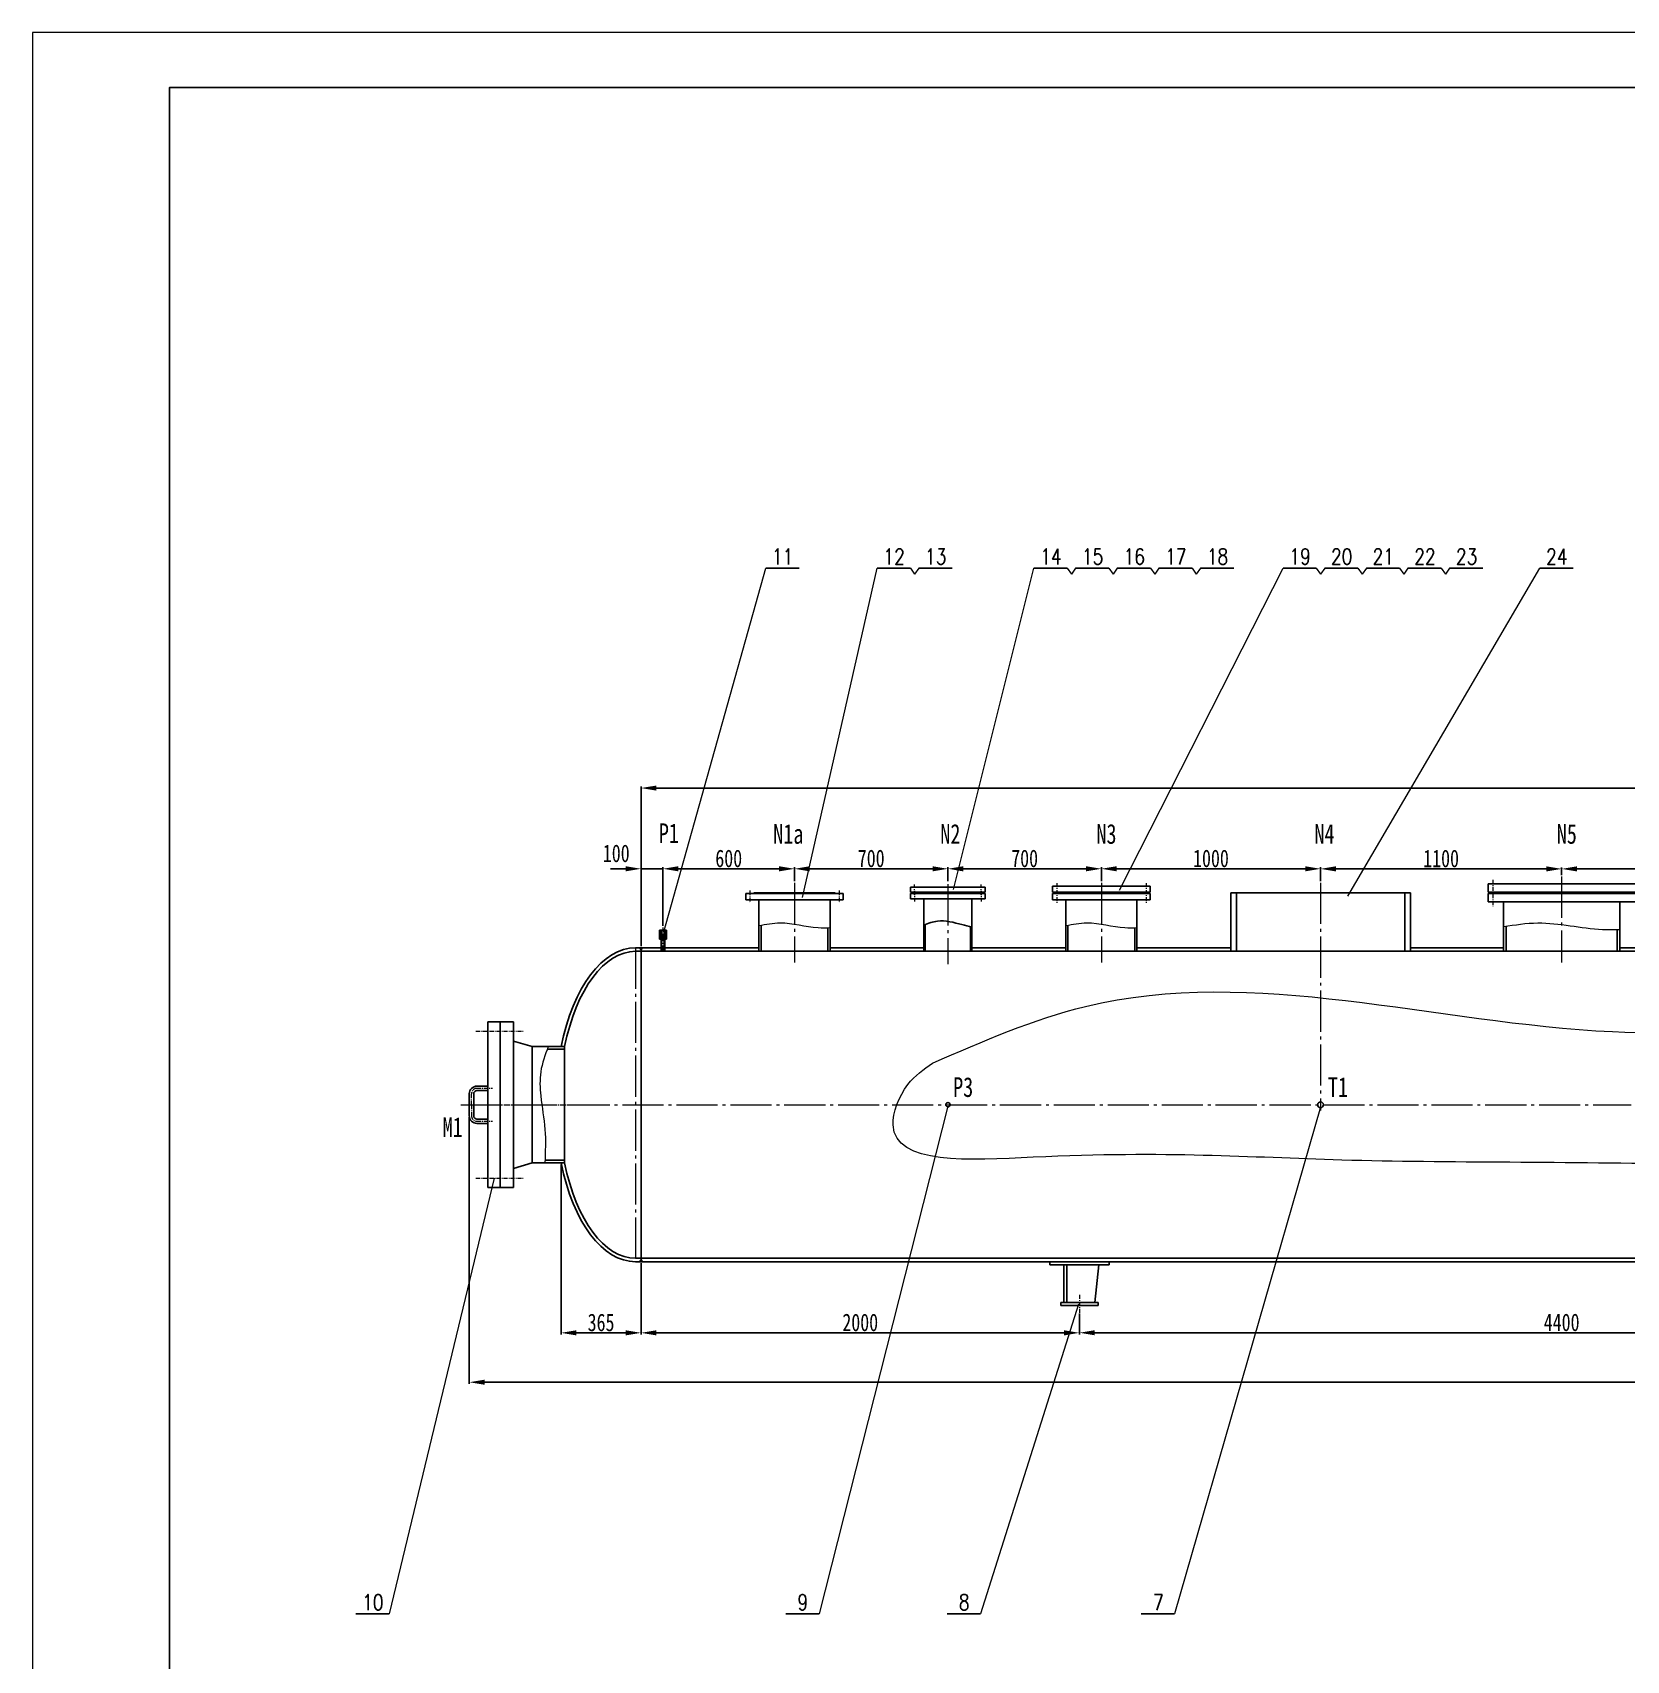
# Model space of a CAD drawing. Header units: millimetres. Extents: x -6371 to 285845, y -148652 to 1396.
# Drawn here: x 264820 to 272091, y -141227 to -133802 of the extents above; entities that cross this region are included whole.
import ezdxf
from ezdxf.enums import TextEntityAlignment as Align

# ---------------------------------------------------------------- set-up
doc = ezdxf.new("R2010")
doc.units = ezdxf.units.MM
doc.header["$LTSCALE"] = 25
doc.header["$PDMODE"] = 1
doc.linetypes.add('ZXX-L', pattern=[3.28, 2.5, -0.3, 0.18, -0.3])
doc.linetypes.add('ZXX-S', pattern=[1.27, 0.75, -0.2, 0.12, -0.2])
doc.layers.get('Defpoints').update_dxf_attribs({"linetype": 'CONTINUOUS'})
for name, color, linetype, lineweight in [('A 粗实线', 1, 'CONTINUOUS', 25), ('B 细实线', 7, 'CONTINUOUS', 15), ('C 文 字', 2, 'CONTINUOUS', 20), ('D 短中心线', 3, 'ZXX-S', 18), ('E 长中心线', 3, 'ZXX-L', 15), ('J 标注尺寸', 2, 'CONTINUOUS', 15)]:
    doc.layers.add(name, color=color, linetype=linetype, lineweight=lineweight)
doc.styles.add('HZTXT', font='SIMFANG.TTF', dxfattribs={"width": 0.75})
doc.styles.add('ROMANC', font='romanc', dxfattribs={"width": 0.7, "height": 6})
doc.dimstyles.new('通用标注4.0', dxfattribs={"dimtxt": 80, "dimasz": 70, "dimexe": 7, "dimexo": 7, "dimgap": 7, "dimtad": 1, "dimdec": 0, "dimzin": 0, "dimdsep": 46, "dimtxsty": 'HZTXT', "dimcen": 7, "dimadec": 0, "dimazin": 0, "dimtfac": 0.375, "dimtdec": 0, "dimtmove": 2, "dimatfit": 3, "dimfxl": 0, "dimtzin": 0, "dimarcsym": 0})

# ---------------------------------------------------------------- blocks, each defined once
blk = doc.blocks.new('*D82')
at = {"layer": 'Defpoints', "color": 0}
for p in [(267695.8, -137616), (267695.8, -137884), (267595.8, -137976.4)]:
    blk.add_point(p, dxfattribs=at)
at = {"layer": 'J 标注尺寸', "color": 0, "lineweight": -2}
for p, q in [((267525.8, -137616), (267455.8, -137616)), ((267595.8, -137969.4), (267595.8, -137609)), ((267595.8, -137616), (267695.8, -137616)), ((267695.8, -137877), (267695.8, -137609)), ((267765.8, -137616), (267835.8, -137616))]:
    blk.add_line(p, q, dxfattribs=at)
at = {"layer": 'J 标注尺寸', "color": 0}
for points in [[(267525.8, -137604.4), (267525.8, -137627.7), (267595.8, -137616)], [(267765.8, -137604.4), (267765.8, -137627.7), (267695.8, -137616)]]:
    blk.add_solid(points, dxfattribs=at)
at = {"layer": 'J 标注尺寸', "color": 0, "insert": (267482.6, -137546), "char_height": 80, "attachment_point": 5, "style": 'HZTXT'}
blk.add_mtext('100', dxfattribs=at)
blk = doc.blocks.new('*D83')
at = {"layer": 'Defpoints', "color": 0}
for p in [(268295.8, -137616.1), (268295.8, -137679.6), (267695.8, -137883)]:
    blk.add_point(p, dxfattribs=at)
at = {"layer": 'J 标注尺寸', "color": 0, "lineweight": -2}
for p, q in [((267695.8, -137876), (267695.8, -137609.1)), ((267765.8, -137616.1), (268225.8, -137616.1)), ((268295.8, -137672.6), (268295.8, -137609.1))]:
    blk.add_line(p, q, dxfattribs=at)
at = {"layer": 'J 标注尺寸', "color": 0}
for points in [[(267765.8, -137604.5), (267765.8, -137627.8), (267695.8, -137616.1)], [(268225.8, -137604.5), (268225.8, -137627.8), (268295.8, -137616.1)]]:
    blk.add_solid(points, dxfattribs=at)
at = {"layer": 'J 标注尺寸', "color": 0, "insert": (267995.8, -137569.1), "char_height": 80, "attachment_point": 5, "style": 'HZTXT'}
blk.add_mtext('600', dxfattribs=at)
blk = doc.blocks.new('*D84')
at = {"layer": 'Defpoints', "color": 0}
for p in [(268995.8, -137616.1), (268295.8, -137679.6), (268995.8, -137679.6)]:
    blk.add_point(p, dxfattribs=at)
at = {"layer": 'J 标注尺寸', "color": 0, "lineweight": -2}
for p, q in [((268295.8, -137672.6), (268295.8, -137609.1)), ((268365.8, -137616.1), (268925.8, -137616.1)), ((268995.8, -137672.6), (268995.8, -137609.1))]:
    blk.add_line(p, q, dxfattribs=at)
at = {"layer": 'J 标注尺寸', "color": 0}
for points in [[(268365.8, -137604.5), (268365.8, -137627.8), (268295.8, -137616.1)], [(268925.8, -137604.5), (268925.8, -137627.8), (268995.8, -137616.1)]]:
    blk.add_solid(points, dxfattribs=at)
at = {"layer": 'J 标注尺寸', "color": 0, "insert": (268645.8, -137569.1), "char_height": 80, "attachment_point": 5, "style": 'HZTXT'}
blk.add_mtext('700', dxfattribs=at)
blk = doc.blocks.new('*D85')
at = {"layer": 'Defpoints', "color": 0}
for p in [(269695.8, -137616.1), (268995.8, -137679.6), (269695.8, -137679.6)]:
    blk.add_point(p, dxfattribs=at)
at = {"layer": 'J 标注尺寸', "color": 0, "lineweight": -2}
for p, q in [((268995.8, -137672.6), (268995.8, -137609.1)), ((269065.8, -137616.1), (269625.8, -137616.1)), ((269695.8, -137672.6), (269695.8, -137609.1))]:
    blk.add_line(p, q, dxfattribs=at)
at = {"layer": 'J 标注尺寸', "color": 0}
for points in [[(269065.8, -137604.5), (269065.8, -137627.8), (268995.8, -137616.1)], [(269625.8, -137604.5), (269625.8, -137627.8), (269695.8, -137616.1)]]:
    blk.add_solid(points, dxfattribs=at)
at = {"layer": 'J 标注尺寸', "color": 0, "insert": (269345.8, -137569.1), "char_height": 80, "attachment_point": 5, "style": 'HZTXT'}
blk.add_mtext('700', dxfattribs=at)
blk = doc.blocks.new('*D86')
at = {"layer": 'Defpoints', "color": 0}
for p in [(270695.8, -137616.1), (269695.8, -137676.6), (270695.8, -137679.6)]:
    blk.add_point(p, dxfattribs=at)
at = {"layer": 'J 标注尺寸', "color": 0, "lineweight": -2}
for p, q in [((269695.8, -137669.6), (269695.8, -137609.1)), ((269765.8, -137616.1), (270625.8, -137616.1)), ((270695.8, -137672.6), (270695.8, -137609.1))]:
    blk.add_line(p, q, dxfattribs=at)
at = {"layer": 'J 标注尺寸', "color": 0}
for points in [[(269765.8, -137604.5), (269765.8, -137627.8), (269695.8, -137616.1)], [(270625.8, -137604.5), (270625.8, -137627.8), (270695.8, -137616.1)]]:
    blk.add_solid(points, dxfattribs=at)
at = {"layer": 'J 标注尺寸', "color": 0, "insert": (270195.8, -137569.1), "char_height": 80, "attachment_point": 5, "style": 'HZTXT'}
blk.add_mtext('1000', dxfattribs=at)
blk = doc.blocks.new('*D87')
at = {"layer": 'Defpoints', "color": 0}
for p in [(271795.8, -137616.5), (271795.8, -137651.7), (270695.8, -137679.6)]:
    blk.add_point(p, dxfattribs=at)
at = {"layer": 'J 标注尺寸', "color": 0, "lineweight": -2}
for p, q in [((270695.8, -137672.6), (270695.8, -137609.5)), ((270765.8, -137616.5), (271725.8, -137616.5)), ((271795.8, -137644.7), (271795.8, -137609.5))]:
    blk.add_line(p, q, dxfattribs=at)
at = {"layer": 'J 标注尺寸', "color": 0}
for points in [[(270765.8, -137604.8), (270765.8, -137628.2), (270695.8, -137616.5)], [(271725.8, -137604.8), (271725.8, -137628.2), (271795.8, -137616.5)]]:
    blk.add_solid(points, dxfattribs=at)
at = {"layer": 'J 标注尺寸', "color": 0, "insert": (271245.8, -137569.5), "char_height": 80, "attachment_point": 5, "style": 'HZTXT'}
blk.add_mtext('1100', dxfattribs=at)
blk = doc.blocks.new('*D88')
at = {"layer": 'Defpoints', "color": 0}
for p in [(271795.8, -137651.7), (272795.8, -137616.5), (272795.8, -137651.7)]:
    blk.add_point(p, dxfattribs=at)
at = {"layer": 'J 标注尺寸', "color": 0, "lineweight": -2}
for p, q in [((271795.8, -137644.7), (271795.8, -137609.5)), ((271865.8, -137616.5), (272725.8, -137616.5)), ((272795.8, -137644.7), (272795.8, -137609.5))]:
    blk.add_line(p, q, dxfattribs=at)
at = {"layer": 'J 标注尺寸', "color": 0}
for points in [[(271865.8, -137604.8), (271865.8, -137628.2), (271795.8, -137616.5)], [(272725.8, -137604.8), (272725.8, -137628.2), (272795.8, -137616.5)]]:
    blk.add_solid(points, dxfattribs=at)
at = {"layer": 'J 标注尺寸', "color": 0, "insert": (272295.8, -137569.5), "char_height": 80, "attachment_point": 5, "style": 'HZTXT'}
blk.add_mtext('1000', dxfattribs=at)
blk = doc.blocks.new('*D97')
at = {"layer": 'Defpoints', "color": 0}
for p in [(267595.8, -139408.4), (269595.8, -139637.7), (269595.8, -139732.7)]:
    blk.add_point(p, dxfattribs=at)
at = {"layer": 'J 标注尺寸', "color": 0, "lineweight": -2}
for p, q in [((267595.8, -139415.4), (267595.8, -139739.7)), ((269595.8, -139644.7), (269595.8, -139739.7)), ((267665.8, -139732.7), (269525.8, -139732.7))]:
    blk.add_line(p, q, dxfattribs=at)
at = {"layer": 'J 标注尺寸', "color": 0}
for points in [[(267665.8, -139721), (267665.8, -139744.4), (267595.8, -139732.7)], [(269525.8, -139721), (269525.8, -139744.4), (269595.8, -139732.7)]]:
    blk.add_solid(points, dxfattribs=at)
at = {"layer": 'J 标注尺寸', "color": 0, "insert": (268595.8, -139685.7), "char_height": 80, "attachment_point": 5, "style": 'HZTXT'}
blk.add_mtext('2000', dxfattribs=at)
blk = doc.blocks.new('*D100')
at = {"layer": 'Defpoints', "color": 0}
for p in [(266812.3, -138742.4), (280679.3, -138742.4), (266812.3, -139958)]:
    blk.add_point(p, dxfattribs=at)
at = {"layer": 'J 标注尺寸', "color": 0, "lineweight": -2}
for p, q in [((266812.3, -138749.4), (266812.3, -139965)), ((280679.3, -138749.4), (280679.3, -139965)), ((280609.3, -139958), (266882.3, -139958))]:
    blk.add_line(p, q, dxfattribs=at)
at = {"layer": 'J 标注尺寸', "color": 0}
for points in [[(266882.3, -139946.4), (266882.3, -139969.7), (266812.3, -139958)], [(280609.3, -139946.4), (280609.3, -139969.7), (280679.3, -139958)]]:
    blk.add_solid(points, dxfattribs=at)
at = {"layer": 'J 标注尺寸', "color": 0, "insert": (273745.8, -139911), "char_height": 80, "attachment_point": 5, "style": 'HZTXT'}
blk.add_mtext('13867', dxfattribs=at)
blk = doc.blocks.new('*D101')
at = {"layer": 'Defpoints', "color": 0}
for p in [(269595.8, -139637.7), (273995.8, -139637.7), (269595.8, -139732.3)]:
    blk.add_point(p, dxfattribs=at)
at = {"layer": 'J 标注尺寸', "color": 0, "lineweight": -2}
for p, q in [((269595.8, -139644.7), (269595.8, -139739.3)), ((273995.8, -139644.7), (273995.8, -139739.3)), ((273925.8, -139732.3), (269665.8, -139732.3))]:
    blk.add_line(p, q, dxfattribs=at)
at = {"layer": 'J 标注尺寸', "color": 0}
for points in [[(269665.8, -139720.6), (269665.8, -139744), (269595.8, -139732.3)], [(273925.8, -139720.6), (273925.8, -139744), (273995.8, -139732.3)]]:
    blk.add_solid(points, dxfattribs=at)
at = {"layer": 'J 标注尺寸', "color": 0, "insert": (271795.8, -139685.3), "char_height": 80, "attachment_point": 5, "style": 'HZTXT'}
blk.add_mtext('4400', dxfattribs=at)
blk = doc.blocks.new('*D109')
at = {"layer": 'Defpoints', "color": 0}
for p in [(267230.8, -138957.4), (267595.8, -139408.4), (267595.8, -139732.7)]:
    blk.add_point(p, dxfattribs=at)
at = {"layer": 'J 标注尺寸', "color": 0, "lineweight": -2}
for p, q in [((267230.8, -138964.4), (267230.8, -139739.7)), ((267595.8, -139415.4), (267595.8, -139739.7)), ((267300.8, -139732.7), (267525.8, -139732.7))]:
    blk.add_line(p, q, dxfattribs=at)
at = {"layer": 'J 标注尺寸', "color": 0}
for points in [[(267300.8, -139721), (267300.8, -139744.4), (267230.8, -139732.7)], [(267525.8, -139721), (267525.8, -139744.4), (267595.8, -139732.7)]]:
    blk.add_solid(points, dxfattribs=at)
at = {"layer": 'J 标注尺寸', "color": 0, "insert": (267413.3, -139685.7), "char_height": 80, "attachment_point": 5, "style": 'HZTXT'}
blk.add_mtext('365', dxfattribs=at)
blk = doc.blocks.new('*D110')
at = {"layer": 'Defpoints', "color": 0}
for p in [(267595.8, -137247.9), (267595.8, -137976.4), (279895.8, -137976.4)]:
    blk.add_point(p, dxfattribs=at)
at = {"layer": 'J 标注尺寸', "color": 0, "lineweight": -2}
for p, q in [((267595.8, -137969.4), (267595.8, -137240.9)), ((279825.8, -137247.9), (267665.8, -137247.9)), ((279895.8, -137969.4), (279895.8, -137240.9))]:
    blk.add_line(p, q, dxfattribs=at)
at = {"layer": 'J 标注尺寸', "color": 0}
for points in [[(267665.8, -137236.3), (267665.8, -137259.6), (267595.8, -137247.9)], [(279825.8, -137236.3), (279825.8, -137259.6), (279895.8, -137247.9)]]:
    blk.add_solid(points, dxfattribs=at)
at = {"layer": 'J 标注尺寸', "color": 0, "insert": (273745.8, -137200.9), "char_height": 80, "attachment_point": 5, "style": 'HZTXT'}
blk.add_mtext('12300', dxfattribs=at)

msp = doc.modelspace()

# ---------------------------------------------------------------- hatches: boundary and pattern name
at = {"layer": 'A 粗实线'}
h = msp.add_hatch(color=256, dxfattribs=at)
h.paths.add_polyline_path([(267686.8, -137931.4), (267683.3, -137936.4), (267686.8, -137936.4)])
h.paths.add_polyline_path([(267683.3, -137936.4), (267686.8, -137940), (267686.8, -137936.4)])
h = msp.add_hatch(color=256, dxfattribs=at)
h.paths.add_polyline_path([(267704.8, -137931.4), (267708.3, -137936.4), (267704.8, -137936.4)])
h.paths.add_polyline_path([(267704.8, -137936.4), (267708.3, -137936.4), (267704.8, -137940)])
at = {"layer": 'B 细实线'}
h = msp.add_hatch(dxfattribs=at)
h.set_pattern_fill('ANSI31', color=256, style=0)
h.set_pattern_definition([(45, (257716.2493, -139674.298), (-2.245064, 2.245064), [])])
h.paths.add_polyline_path([(267684.3, -137916.4), (267685.8, -137916.4), (267685.8, -137896.4), (267679.8, -137896.4), (267679.8, -137936.4), (267686.8, -137936.4), (267686.8, -137931.4), (267690.8, -137931.4), (267690.8, -137919.4), (267684.3, -137919.4)])
h.paths.add_polyline_path([(267711.8, -137896.4), (267705.8, -137896.4), (267705.8, -137916.4), (267707.3, -137916.4), (267707.3, -137919.4), (267700.8, -137919.4), (267700.8, -137931.4), (267704.8, -137931.4), (267704.8, -137936.4), (267711.8, -137936.4)])
h.paths.add_polyline_path([(267705.8, -137896.4), (267704.8, -137897.4), (267704.8, -137916.4), (267705.8, -137916.4)], flags=17)
h.paths.add_polyline_path([(267686.8, -137897.4), (267685.8, -137896.4), (267685.8, -137916.4), (267686.8, -137916.4)])

# ---------------------------------------------------------------- linework, layer by layer
at = {"layer": 'A 粗实线'}
for p, q in [((268164.8, -136245.4), (268316.4, -136245.4)), ((268672.9, -136245.4), (268824.6, -136245.4)), ((268862.9, -136245.4), (269014.5, -136245.4)), ((269388.5, -136245.4), (269540.2, -136245.4)), ((269578.5, -136245.4), (269730.1, -136245.4)), ((269768.4, -136245.4), (269920, -136245.4)), ((269958.3, -136245.4), (270110, -136245.4)), ((270148.3, -136245.4), (270299.9, -136245.4)), ((270524.9, -136245.4), (270676.5, -136245.4)), ((270714.8, -136245.4), (270866.5, -136245.4)), ((270904.8, -136245.4), (271056.4, -136245.4)), ((271094.7, -136245.4), (271246.3, -136245.4)), ((271284.6, -136245.4), (271436.3, -136245.4)), ((271696.2, -136245.4), (271847.9, -136245.4)), ((268073.3, -137757.4), (268073.3, -137729.4)), ((268073.3, -137729.4), (268518.3, -137729.4)), ((268110.8, -137729.4), (268110.8, -137726.4)), ((268110.8, -137726.4), (268480.8, -137726.4)), ((268480.8, -137726.4), (268480.8, -137729.4)), ((268518.3, -137729.4), (268518.3, -137757.4)), ((268825.8, -137699.4), (268825.8, -137723.4)), ((268825.8, -137699.4), (269165.8, -137699.4)), ((268825.8, -137723.4), (269165.8, -137723.4)), ((268825.8, -137753.4), (268825.8, -137729.4)), ((268825.8, -137729.4), (269165.8, -137729.4)), ((268861.8, -137723.4), (268861.8, -137726.4)), ((268861.8, -137729.4), (268861.8, -137726.4)), ((268861.8, -137726.4), (269129.8, -137726.4)), ((268861.8, -137726.4), (269129.8, -137726.4)), ((269129.8, -137726.4), (269129.8, -137723.4)), ((269129.8, -137726.4), (269129.8, -137726.4)), ((269129.8, -137726.4), (269129.8, -137729.4)), ((269129.8, -137726.4), (269129.8, -137726.4)), ((269165.8, -137723.4), (269165.8, -137699.4)), ((269165.8, -137729.4), (269165.8, -137753.4)), ((269473.3, -137695.4), (269473.3, -137723.4)), ((269473.3, -137695.4), (269918.3, -137695.4)), ((269473.3, -137723.4), (269918.3, -137723.4)), ((269473.3, -137757.4), (269473.3, -137729.4)), ((269473.3, -137729.4), (269918.3, -137729.4)), ((269510.8, -137723.4), (269510.8, -137726.4)), ((269510.8, -137729.4), (269510.8, -137726.4)), ((269510.8, -137726.4), (269880.8, -137726.4)), ((269510.8, -137726.4), (269880.8, -137726.4)), ((269880.8, -137726.4), (269880.8, -137723.4)), ((269880.8, -137726.4), (269880.8, -137729.4)), ((269918.3, -137723.4), (269918.3, -137695.4)), ((269918.3, -137729.4), (269918.3, -137757.4)), ((270285.8, -137726.4), (271105.8, -137726.4)), ((270285.8, -137726.4), (270285.8, -137992.4)), ((270311.8, -137726.4), (270311.8, -137992.4)), ((271079.8, -137726.4), (271079.8, -137992.4)), ((271105.8, -137726.4), (271105.8, -137992.4)), ((271460.8, -137685.4), (271460.8, -137723.4)), ((271460.8, -137685.4), (272130.8, -137685.4)), ((271460.8, -137723.4), (272130.8, -137723.4)), ((271460.8, -137767.4), (271460.8, -137729.4)), ((271460.8, -137729.4), (272130.8, -137729.4)), ((271503.3, -137723.4), (271503.3, -137726.4)), ((271503.3, -137729.4), (271503.3, -137726.4)), ((271503.3, -137726.4), (272088.3, -137726.4)), ((271503.3, -137726.4), (272088.3, -137726.4)), ((272088.3, -137726.4), (272088.3, -137723.4)), ((272088.3, -137726.4), (272088.3, -137729.4)), ((268073.3, -137757.4), (268518.3, -137757.4)), ((268133.3, -137757.4), (268133.3, -137992.4)), ((268458.3, -137757.4), (268458.3, -137992.4)), ((268825.8, -137753.4), (269165.8, -137753.4)), ((268886.3, -137753.4), (268886.3, -137992.4)), ((269105.3, -137753.4), (269105.3, -137992.4)), ((269473.3, -137757.4), (269918.3, -137757.4)), ((269533.3, -137757.4), (269533.3, -137992.4)), ((269858.3, -137757.4), (269858.3, -137992.4)), ((271460.8, -137767.4), (272130.8, -137767.4)), ((271530.8, -137767.4), (271530.8, -137992.4)), ((272060.8, -137767.4), (272060.8, -137992.4)), ((268143.3, -137873), (268143.3, -137992.4)), ((268892.3, -137870.6), (268892.3, -137992.4)), ((269099.3, -137880.3), (269099.3, -137992.4)), ((269543.3, -137873), (269543.3, -137992.4)), ((271542.8, -137878), (271542.8, -137992.4)), ((267679.8, -137936.4), (267679.8, -137896.4)), ((267679.8, -137896.4), (267711.8, -137896.4)), ((267679.8, -137936.4), (267686.8, -137936.4)), ((267686.8, -137931.4), (267683.3, -137936.4)), ((267683.3, -137936.4), (267686.8, -137940)), ((267684.3, -137916.4), (267684.3, -137919.4)), ((267684.3, -137916.4), (267707.3, -137916.4)), ((267684.3, -137919.4), (267707.3, -137919.4)), ((267685.8, -137896.4), (267686.8, -137897.4)), ((267686.8, -137897.4), (267704.8, -137897.4)), ((267686.8, -137916.4), (267686.8, -137897.4)), ((267686.8, -137931.4), (267686.8, -137992.4)), ((267686.8, -137931.4), (267704.8, -137931.4)), ((267689.8, -137931.4), (267689.8, -137992.4)), ((267690.8, -137931.4), (267690.8, -137919.4)), ((267700.8, -137931.4), (267700.8, -137919.4)), ((267701.8, -137931.4), (267701.8, -137992.4)), ((267705.8, -137896.4), (267704.8, -137897.4)), ((267704.8, -137916.4), (267704.8, -137897.4)), ((267704.8, -137931.4), (267708.3, -137936.4)), ((267704.8, -137931.4), (267704.8, -137992.4)), ((267708.3, -137936.4), (267704.8, -137940)), ((267704.8, -137936.4), (267711.8, -137936.4)), ((267707.3, -137916.4), (267707.3, -137919.4)), ((267711.8, -137936.4), (267711.8, -137896.4)), ((268448.3, -137884.8), (268448.3, -137992.4)), ((269848.3, -137884.8), (269848.3, -137992.4)), ((272048.8, -137892.6), (272048.8, -137992.4)), ((267570.8, -137976.4), (267686.8, -137976.4)), ((267570.8, -137992.4), (279920.8, -137992.4)), ((267595.8, -137976.4), (267595.8, -139408.4)), ((267704.8, -137976.4), (268133.3, -137976.4)), ((268458.3, -137976.4), (268886.3, -137976.4)), ((269105.3, -137976.4), (269533.3, -137976.4)), ((269858.3, -137976.4), (270285.8, -137976.4)), ((271105.8, -137976.4), (271530.8, -137976.4)), ((272060.8, -137976.4), (272530.8, -137976.4)), ((266897.3, -138314.9), (266897.3, -138692.4)), ((266897.3, -138314.9), (267013.3, -138314.9)), ((266953.3, -138314.9), (266953.3, -138692.4)), ((267013.3, -138314.9), (267013.3, -138692.4)), ((267098.3, -138427.4), (267013.3, -138402.4)), ((267098.3, -138427.4), (267098.3, -138692.4)), ((267098.3, -138427.4), (267246.8, -138427.4)), ((267168.1, -138439.4), (267246.8, -138439.4)), ((267246.8, -138957.4), (267246.8, -138427.4)), ((266847.3, -138607.4), (266897.3, -138607.4)), ((266812.3, -138642.4), (266812.3, -138692.4)), ((266812.3, -138742.4), (266812.3, -138692.4)), ((266832.3, -138642.4), (266832.3, -138692.4)), ((266832.3, -138742.4), (266832.3, -138692.4)), ((266847.3, -138627.4), (266897.3, -138627.4)), ((266897.3, -139069.9), (266897.3, -138692.4)), ((266953.3, -139069.9), (266953.3, -138692.4)), ((267013.3, -139069.9), (267013.3, -138692.4)), ((267098.3, -138957.4), (267098.3, -138692.4)), ((266847.3, -138757.4), (266897.3, -138757.4)), ((266847.3, -138777.4), (266897.3, -138777.4)), ((267098.3, -138957.4), (267013.3, -138982.4)), ((267098.3, -138957.4), (267246.8, -138957.4)), ((267157.7, -138945.4), (267246.8, -138945.4)), ((266897.3, -139069.9), (267013.3, -139069.9)), ((267570.8, -139392.4), (279920.8, -139392.4)), ((267570.8, -139408.4), (274873.3, -139408.4)), ((269460.8, -139408.4), (269460.8, -139422.4)), ((269460.8, -139422.4), (269730.8, -139422.4)), ((269524.8, -139594.4), (269524.8, -139422.4)), ((269538.8, -139594.4), (269538.8, -139422.4)), ((269666.8, -139594.4), (269684.2, -139422.4)), ((269730.8, -139422.4), (269730.8, -139408.4)), ((269510.8, -139594.4), (269510.8, -139608.4)), ((269680.8, -139594.4), (269510.8, -139594.4)), ((269510.8, -139608.4), (269680.8, -139608.4)), ((269680.8, -139608.4), (269680.8, -139594.4)), ((266294.5, -141014.9), (266446.1, -141014.9)), ((268256.1, -141014.9), (268407.7, -141014.9)), ((268992.5, -141014.9), (269144.2, -141014.9)), ((269878.2, -141014.9), (270029.9, -141014.9))]:
    msp.add_line(p, q, dxfattribs=at)
at = {"layer": 'A 粗实线', "color": 5}
msp.add_lwpolyline([(265444.6, -148401.9), (285594.6, -148401.9), (285594.6, -134051.9), (265444.6, -134051.9)], close=True, dxfattribs=at)
at = {"layer": 'A 粗实线'}
for centre, radius in [((268995.8, -138692.4), 10), ((270695.8, -138692.4), 13.5)]:
    msp.add_circle(centre, radius, dxfattribs=at)
for centre, radius, start, end in [((266847.3, -138642.4), 35, 90, 180), ((266847.3, -138642.4), 15, 90, 180), ((266847.3, -138742.4), 35, 180, 270), ((266847.3, -138742.4), 15, 180, 270)]:
    msp.add_arc(centre, radius, start, end, dxfattribs=at)
for major_axis, ratio, start_param, end_param in [((0, -716), 0.511173, 3.141593, 4.33326), ((0, -700), 0.5, 3.141593, 4.324137), ((0, -716), 0.511173, 5.091518, 6.283185), ((0, -700), 0.5, 5.100641, 6.283185)]:
    msp.add_ellipse((267570.8, -138692.4), major_axis=major_axis, ratio=ratio, start_param=start_param, end_param=end_param, dxfattribs=at)
at = {"layer": 'A 粗实线', "color": 0}
msp.add_spline([(268886.3, -137872.9), (268948.4, -137854.6), (269059.7, -137870.6), (269105.3, -137881.7)], degree=3, dxfattribs=at)
at = {"layer": 'A 粗实线'}
for points in [[(267595.8, -137992.4), (267584.6, -137976.4), (267607, -137976.4)], [(267595.8, -139392.4), (267584.6, -139408.4), (267607, -139408.4)]]:
    msp.add_solid(points, dxfattribs=at)
at = {"layer": 'B 细实线'}
for p, q in [((267699.6, -137903.2), (268164.8, -136245.4)), ((268332, -137746.5), (268672.9, -136245.4)), ((268824.6, -136245.4), (268843.7, -136272.2)), ((268862.9, -136245.4), (268843.7, -136272.2)), ((269021.3, -137710.7), (269388.5, -136245.4)), ((269540.2, -136245.4), (269559.3, -136272.2)), ((269578.5, -136245.4), (269559.3, -136272.2)), ((269730.1, -136245.4), (269749.2, -136272.2)), ((269768.4, -136245.4), (269749.2, -136272.2)), ((269778, -137713.5), (270524.9, -136245.4)), ((269920, -136245.4), (269939.2, -136272.2)), ((269958.3, -136245.4), (269939.2, -136272.2)), ((270110, -136245.4), (270129.1, -136272.2)), ((270148.3, -136245.4), (270129.1, -136272.2)), ((270676.5, -136245.4), (270695.7, -136272.2)), ((270714.8, -136245.4), (270695.7, -136272.2)), ((270819.7, -137741), (271696.2, -136245.4)), ((270866.5, -136245.4), (270885.6, -136272.2)), ((270904.8, -136245.4), (270885.6, -136272.2)), ((271056.4, -136245.4), (271075.5, -136272.2)), ((271094.7, -136245.4), (271075.5, -136272.2)), ((271246.3, -136245.4), (271265.5, -136272.2)), ((271284.6, -136245.4), (271265.5, -136272.2)), ((267685.8, -137916.4), (267685.8, -137896.4)), ((267705.8, -137916.4), (267705.8, -137896.4)), ((268995.8, -138698.8), (268407.7, -141014.9)), ((270695.8, -138703.3), (270029.9, -141014.9)), ((266925.7, -139027.4), (266446.1, -141014.9)), ((269591.5, -139602.5), (269144.2, -141014.9))]:
    msp.add_line(p, q, dxfattribs=at)
msp.add_lwpolyline([(264819.6, -148651.9), (285844.6, -148651.9), (285844.6, -133801.9), (264819.6, -133801.9)], close=True, dxfattribs=at)
for points in [[(268133.3, -137874.9), (268229.7, -137862.6), (268403.6, -137884.5), (268458.3, -137884.5)], [(269533.3, -137874.9), (269629.7, -137862.6), (269803.6, -137884.5), (269858.3, -137884.5)], [(271530.8, -137879.9), (271686.7, -137862.9), (271982.1, -137892.4), (272060.8, -137892.4)], [(268925.7, -138502.5), (268813.5, -138599.9), (268746, -138784.1), (269384.8, -138931.9), (270793.2, -138944.8), (272369.4, -138965.4), (273906.5, -139012.1), (276911, -139010.3), (278146.5, -138990.4), (278644.6, -138517.5), (278243.1, -138210.6), (277030.7, -138206.5), (276158.2, -138186.1), (275547.8, -138169.7), (273830, -138233.1), (272027.2, -138358.8), (269624, -138243.6), (268925.7, -138502.5)], [(267172.6, -138427.4), (267138.2, -138542), (267138.2, -138652.4), (267157.2, -138804.5), (267157.2, -138957.4)]]:
    msp.add_spline(points, degree=3, dxfattribs=at)
at = {"layer": 'D 短中心线'}
for p, q in [((268092, -137715.4), (268092, -137771.4)), ((268499.5, -137715.4), (268499.5, -137771.4)), ((268843.8, -137735.4), (268843.8, -137687.4)), ((268843.8, -137717.4), (268843.8, -137765.4)), ((269147.8, -137735.4), (269147.8, -137687.4)), ((269147.8, -137717.4), (269147.8, -137765.4)), ((269492, -137681.4), (269492, -137771.4)), ((269899.5, -137681.4), (269899.5, -137771.4)), ((271482, -137666.4), (271482, -137786.4)), ((266841.3, -138357.4), (267058.7, -138357.4)), ((266847.3, -138617.4), (266917.3, -138617.4)), ((266822.3, -138692.4), (266822.3, -138642.4)), ((266822.3, -138692.4), (266822.3, -138742.4)), ((266876.3, -138692.4), (267292.7, -138692.4)), ((266876.3, -138692.4), (267197.4, -138692.4)), ((266847.3, -138767.4), (266917.3, -138767.4)), ((266841.3, -139027.4), (267058.7, -139027.4)), ((269595.8, -139559.4), (269595.8, -139644))]:
    msp.add_line(p, q, dxfattribs=at)
for centre, start, end in [((266847.3, -138642.4), 90, 180), ((266847.3, -138742.4), 180, 270)]:
    msp.add_arc(centre, 25, start, end, dxfattribs=at)
at = {"layer": 'E 长中心线', "ltscale": 3}
for p, q in [((271795.8, -137651.7), (271795.8, -138043.6)), ((268295.8, -137679.6), (268295.8, -138043.6)), ((268995.8, -137686.6), (268995.8, -138050.6)), ((269695.8, -137679.6), (269695.8, -138043.6)), ((270695.8, -137679.6), (270695.8, -138718)), ((267570.8, -137976.4), (267570.8, -139408.4)), ((266773.3, -138692.4), (272113.5, -138692.4))]:
    msp.add_line(p, q, dxfattribs=at)
at = {"layer": 'E 长中心线'}
msp.add_line((267695.8, -137884), (267695.8, -137992.4), dxfattribs=at)

# ---------------------------------------------------------------- texts
at = {"layer": 'C 文 字', "style": 'ROMANC', "width": 0.8}
for s, height, p in [('11', 71.13, (268242.2, -136192)), ('12', 71.13, (268750.4, -136192)), ('13', 71.13, (268940.3, -136192)), ('14', 71.13, (269466, -136192)), ('15', 71.13, (269655.9, -136192)), ('16', 71.13, (269845.9, -136192)), ('17', 71.13, (270035.8, -136192)), ('18', 71.13, (270225.8, -136192)), ('19', 71.13, (270602.4, -136192)), ('20', 71.13, (270792.3, -136192)), ('21', 71.13, (270982.2, -136192)), ('22', 71.13, (271172.2, -136192)), ('23', 71.13, (271362.1, -136192)), ('24', 71.13, (271773.7, -136192)), ('10', 71.13, (266372, -140961.5)), ('9', 71.1, (268333.5, -140961.5)), ('8', 71.1, (269070, -140961.5)), ('7', 71.1, (269955.7, -140961.5))]:
    msp.add_text(s, height=height, dxfattribs=at).set_placement(p, align=Align.MIDDLE)
at = {"layer": 'C 文 字', "char_height": 90, "width": 1440, "attachment_point": 1, "style": 'HZTXT'}
for s, insert in [('P1', (267676.9, -137408.8)), ('N1a', (268198.9, -137412)), ('N2', (268961.1, -137412)), ('N3', (269673.2, -137412)), ('N4', (270667.8, -137412)), ('N5', (271773.5, -137412)), ('P3', (269019.5, -138566.7)), ('T1', (270729.5, -138566.7)), ('M1', (266690.6, -138749.4))]:
    msp.add_mtext(s, dxfattribs=dict(at, insert=insert))

# ---------------------------------------------------------------- dimensions: what is measured, and where the dimension line sits
at = {"layer": 'J 标注尺寸'}
for base, p1, p2, picture, middle in [((267595.8, -137247.9), (279895.8, -137976.4), (267595.8, -137976.4), '*D110', (273745.8, -137200.9)), ((268295.8, -137616.1), (267695.8, -137883), (268295.8, -137679.6), '*D83', (267995.8, -137569.1)), ((268995.8, -137616.1), (268295.8, -137679.6), (268995.8, -137679.6), '*D84', (268645.8, -137569.1)), ((269695.8, -137616.1), (268995.8, -137679.6), (269695.8, -137679.6), '*D85', (269345.8, -137569.1)), ((270695.8, -137616.1), (269695.8, -137676.6), (270695.8, -137679.6), '*D86', (270195.8, -137569.1)), ((271795.8, -137616.5), (270695.8, -137679.6), (271795.8, -137651.7), '*D87', (271245.8, -137569.5)), ((272795.8, -137616.5), (271795.8, -137651.7), (272795.8, -137651.7), '*D88', (272295.8, -137569.5)), ((266812.3, -139958), (280679.3, -138742.4), (266812.3, -138742.4), '*D100', (273745.8, -139911)), ((267595.8, -139732.7), (267230.8, -138957.4), (267595.8, -139408.4), '*D109', (267413.3, -139685.7)), ((269595.8, -139732.7), (267595.8, -139408.4), (269595.8, -139637.7), '*D97', (268595.8, -139685.7))]:
    dim = msp.add_linear_dim(base=base, p1=p1, p2=p2, dimstyle='通用标注4.0', dxfattribs=at)
    dim.commit()
    dim.dimension.update_dxf_attribs({"geometry": picture, "text_midpoint": middle})
dim = msp.add_linear_dim(base=(267695.8, -137616), p1=(267595.8, -137976.4), p2=(267695.8, -137884), dimstyle='通用标注4.0', dxfattribs=at)
dim.commit()
dim.dimension.update_dxf_attribs({"geometry": '*D82', "text_midpoint": (267482.6, -137546), "dimtype": 160})
dim = msp.add_linear_dim(base=(269595.8, -139732.3), p1=(273995.8, -139637.7), p2=(269595.8, -139637.7), angle=180, dimstyle='通用标注4.0', dxfattribs=at)
dim.commit()
dim.dimension.update_dxf_attribs({"geometry": '*D101', "text_midpoint": (271795.8, -139685.3)})

doc.saveas('drawing.dxf')
